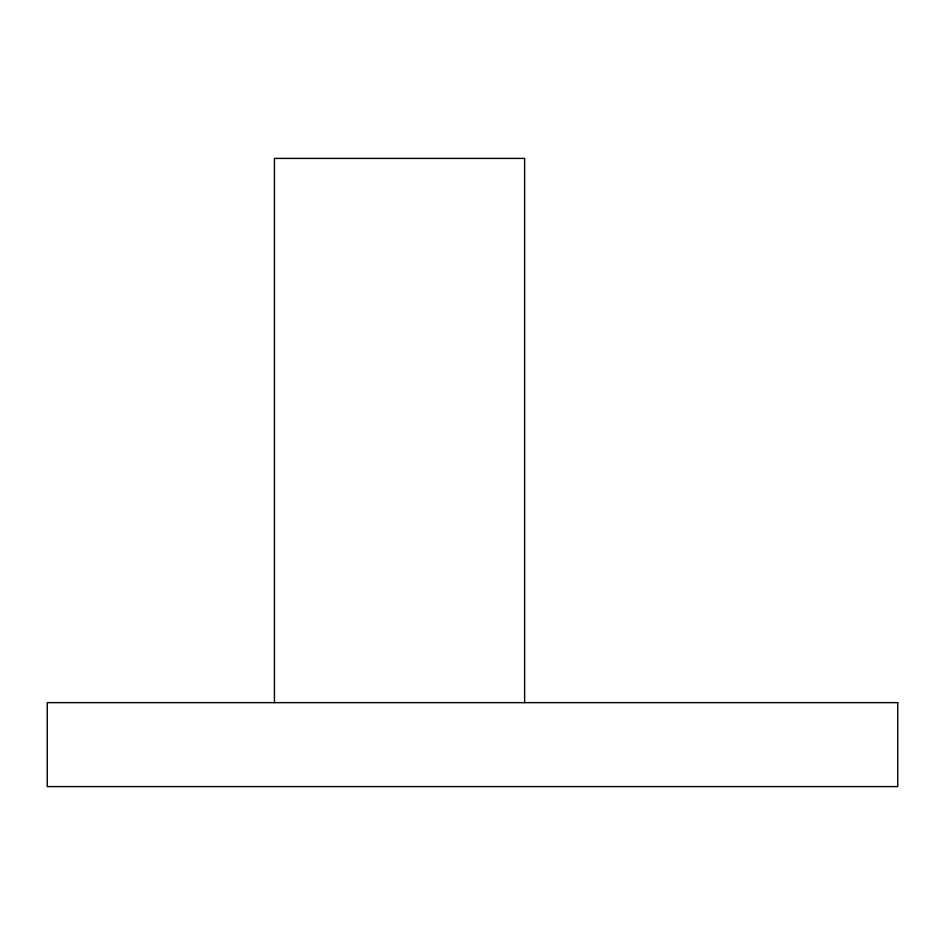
<?xml version="1.0" encoding="UTF-8"?>
<svg xmlns="http://www.w3.org/2000/svg" width="945" height="945" viewBox="0 0 945 945"><rect width="100%" height="100%" fill="white"/><g stroke="black" fill="none" stroke-linecap="round" stroke-linejoin="round"><path stroke-width="1.42" d="M524.629 702.655L524.629 158.406L274.44 158.406L274.44 702.655M897.75 702.655L47.25 702.655L47.25 786.594L897.75 786.594L897.75 702.655"/></g></svg>
